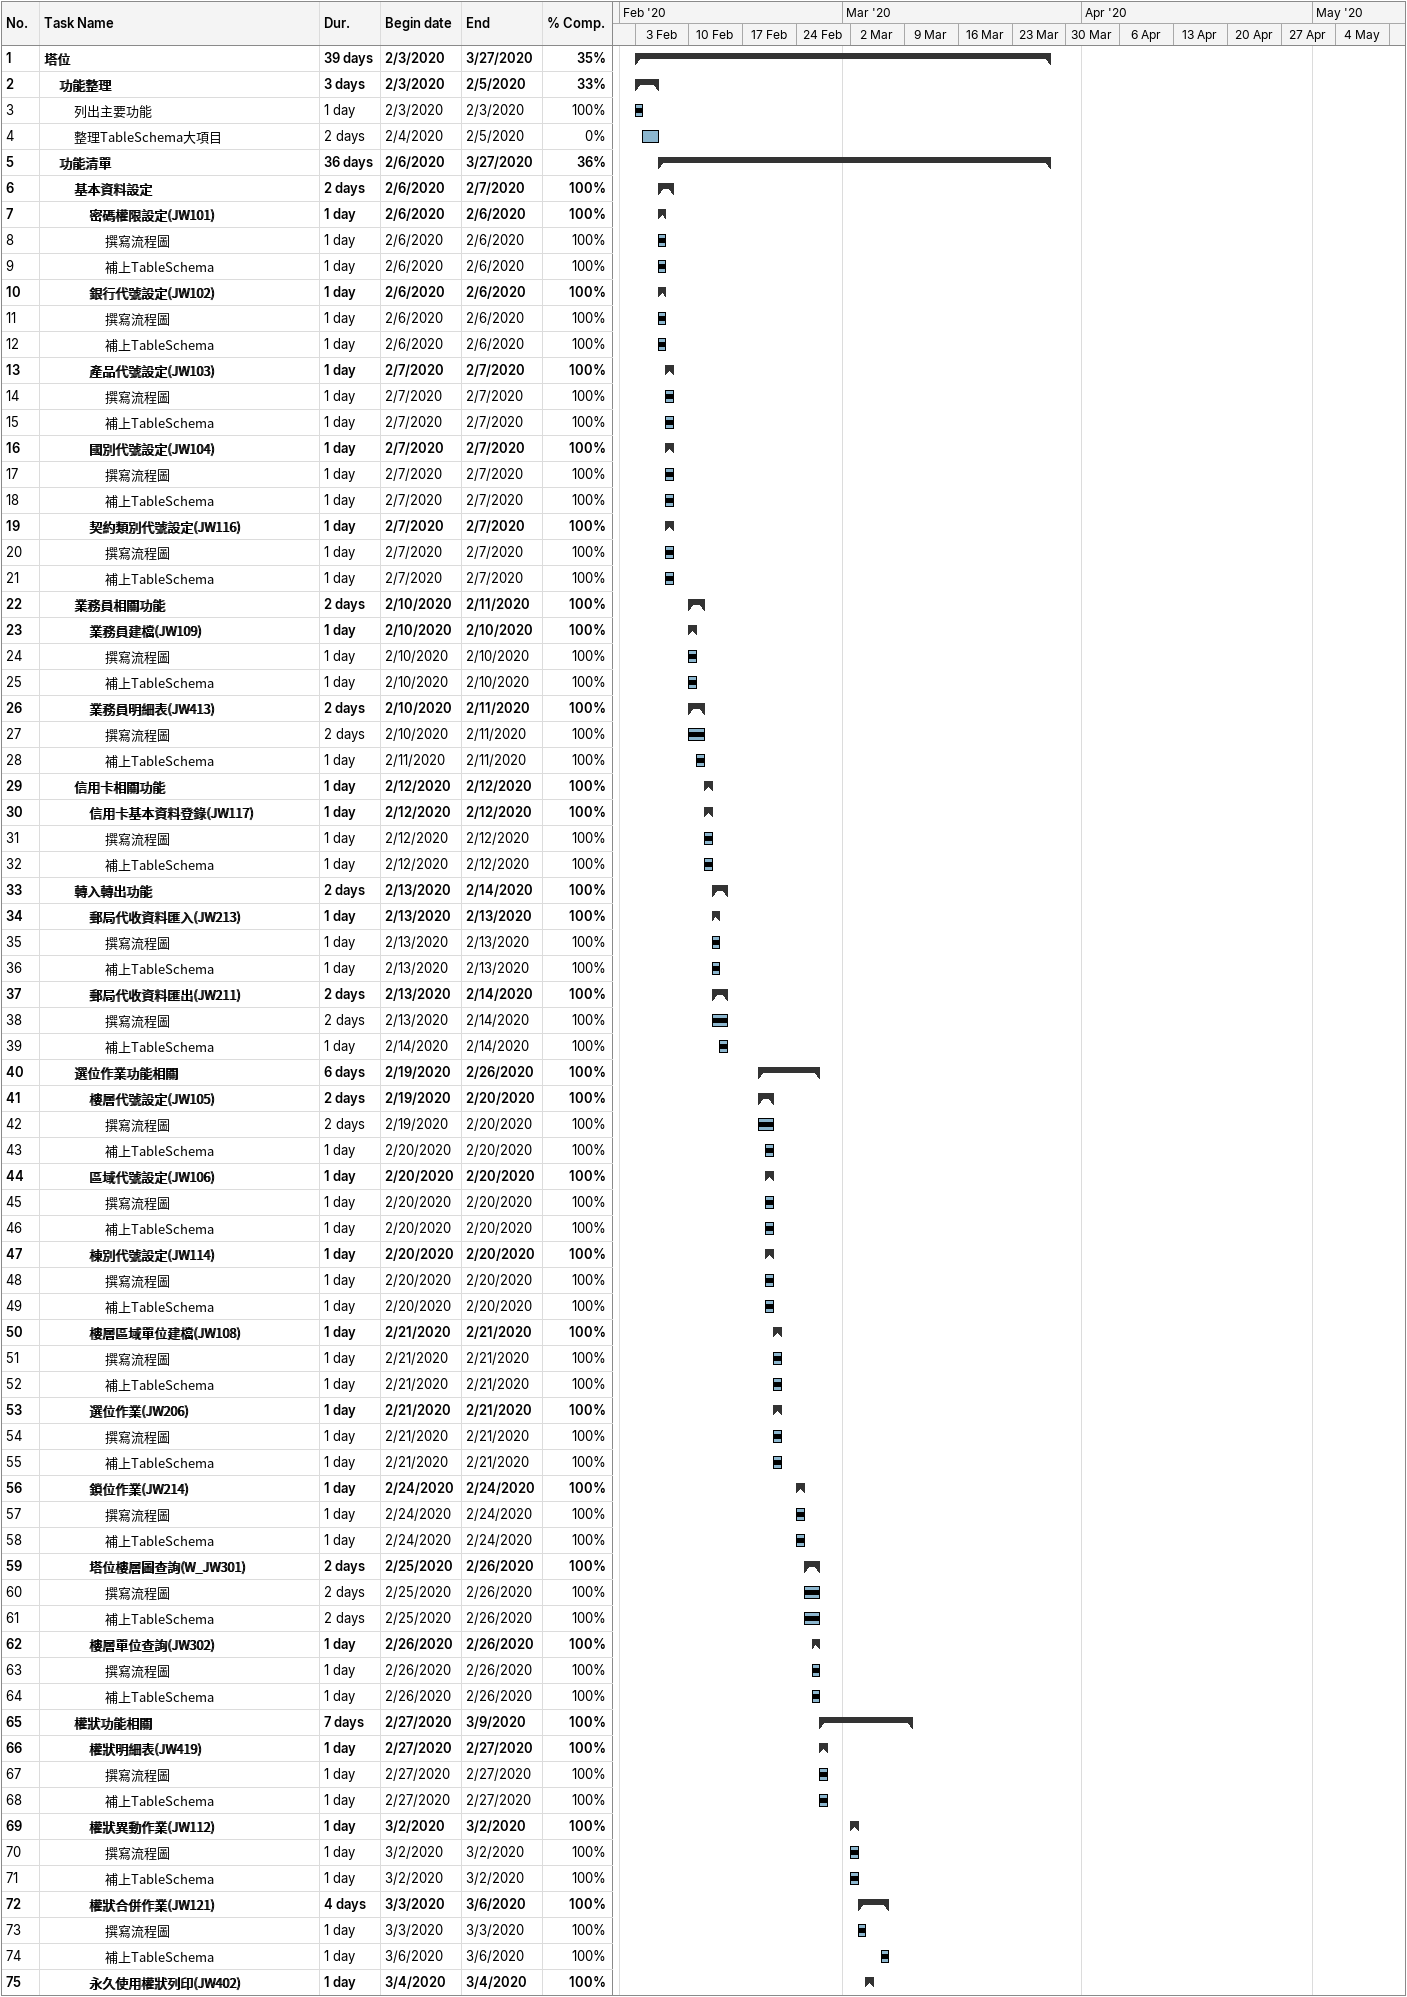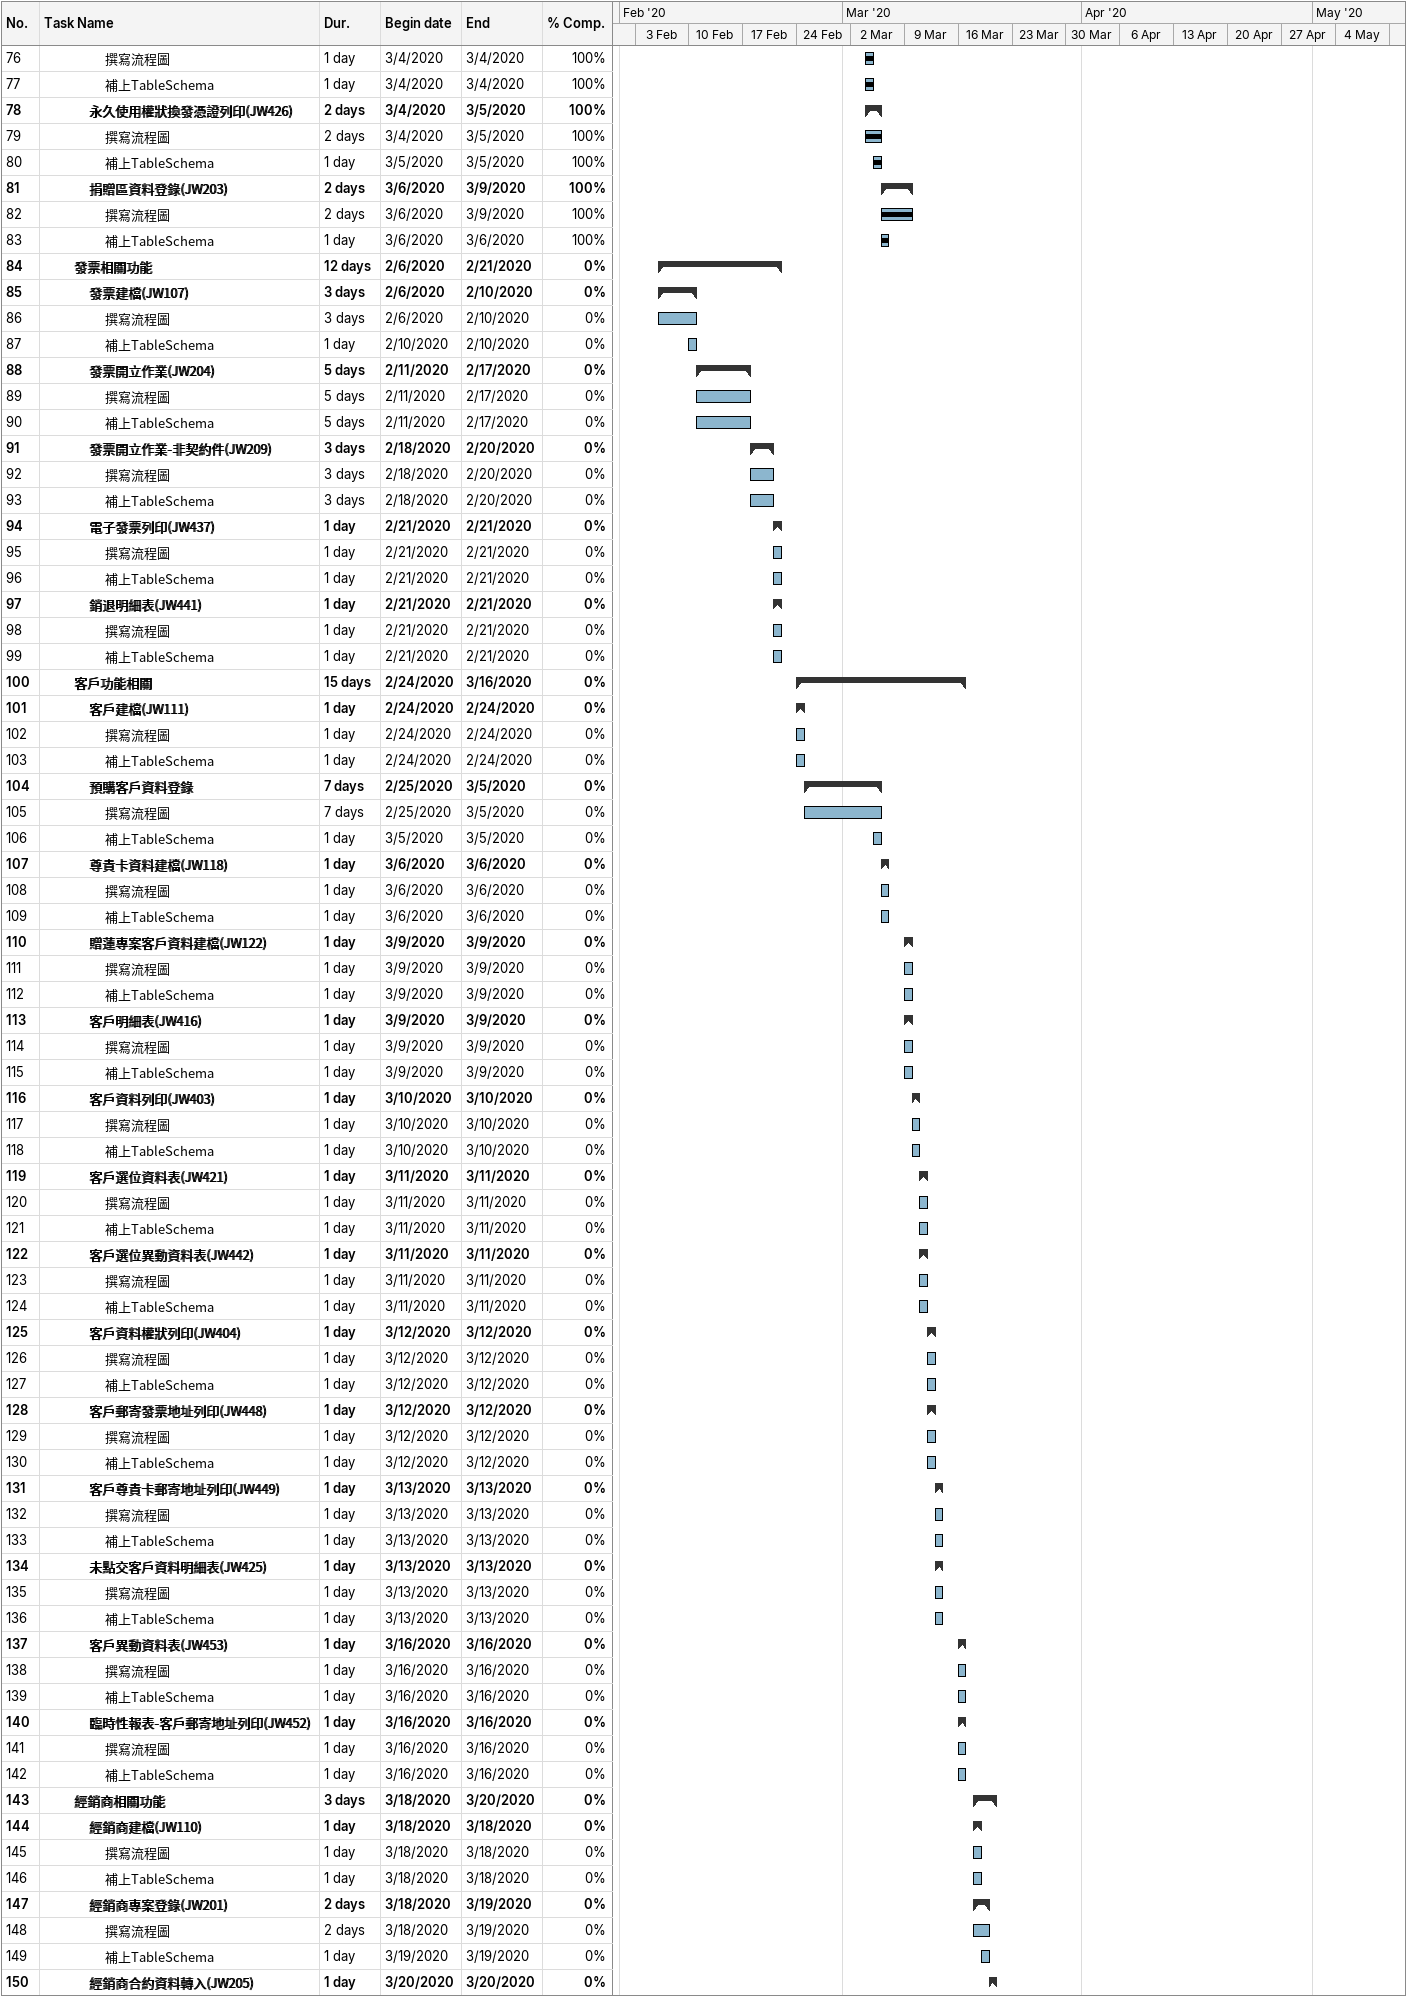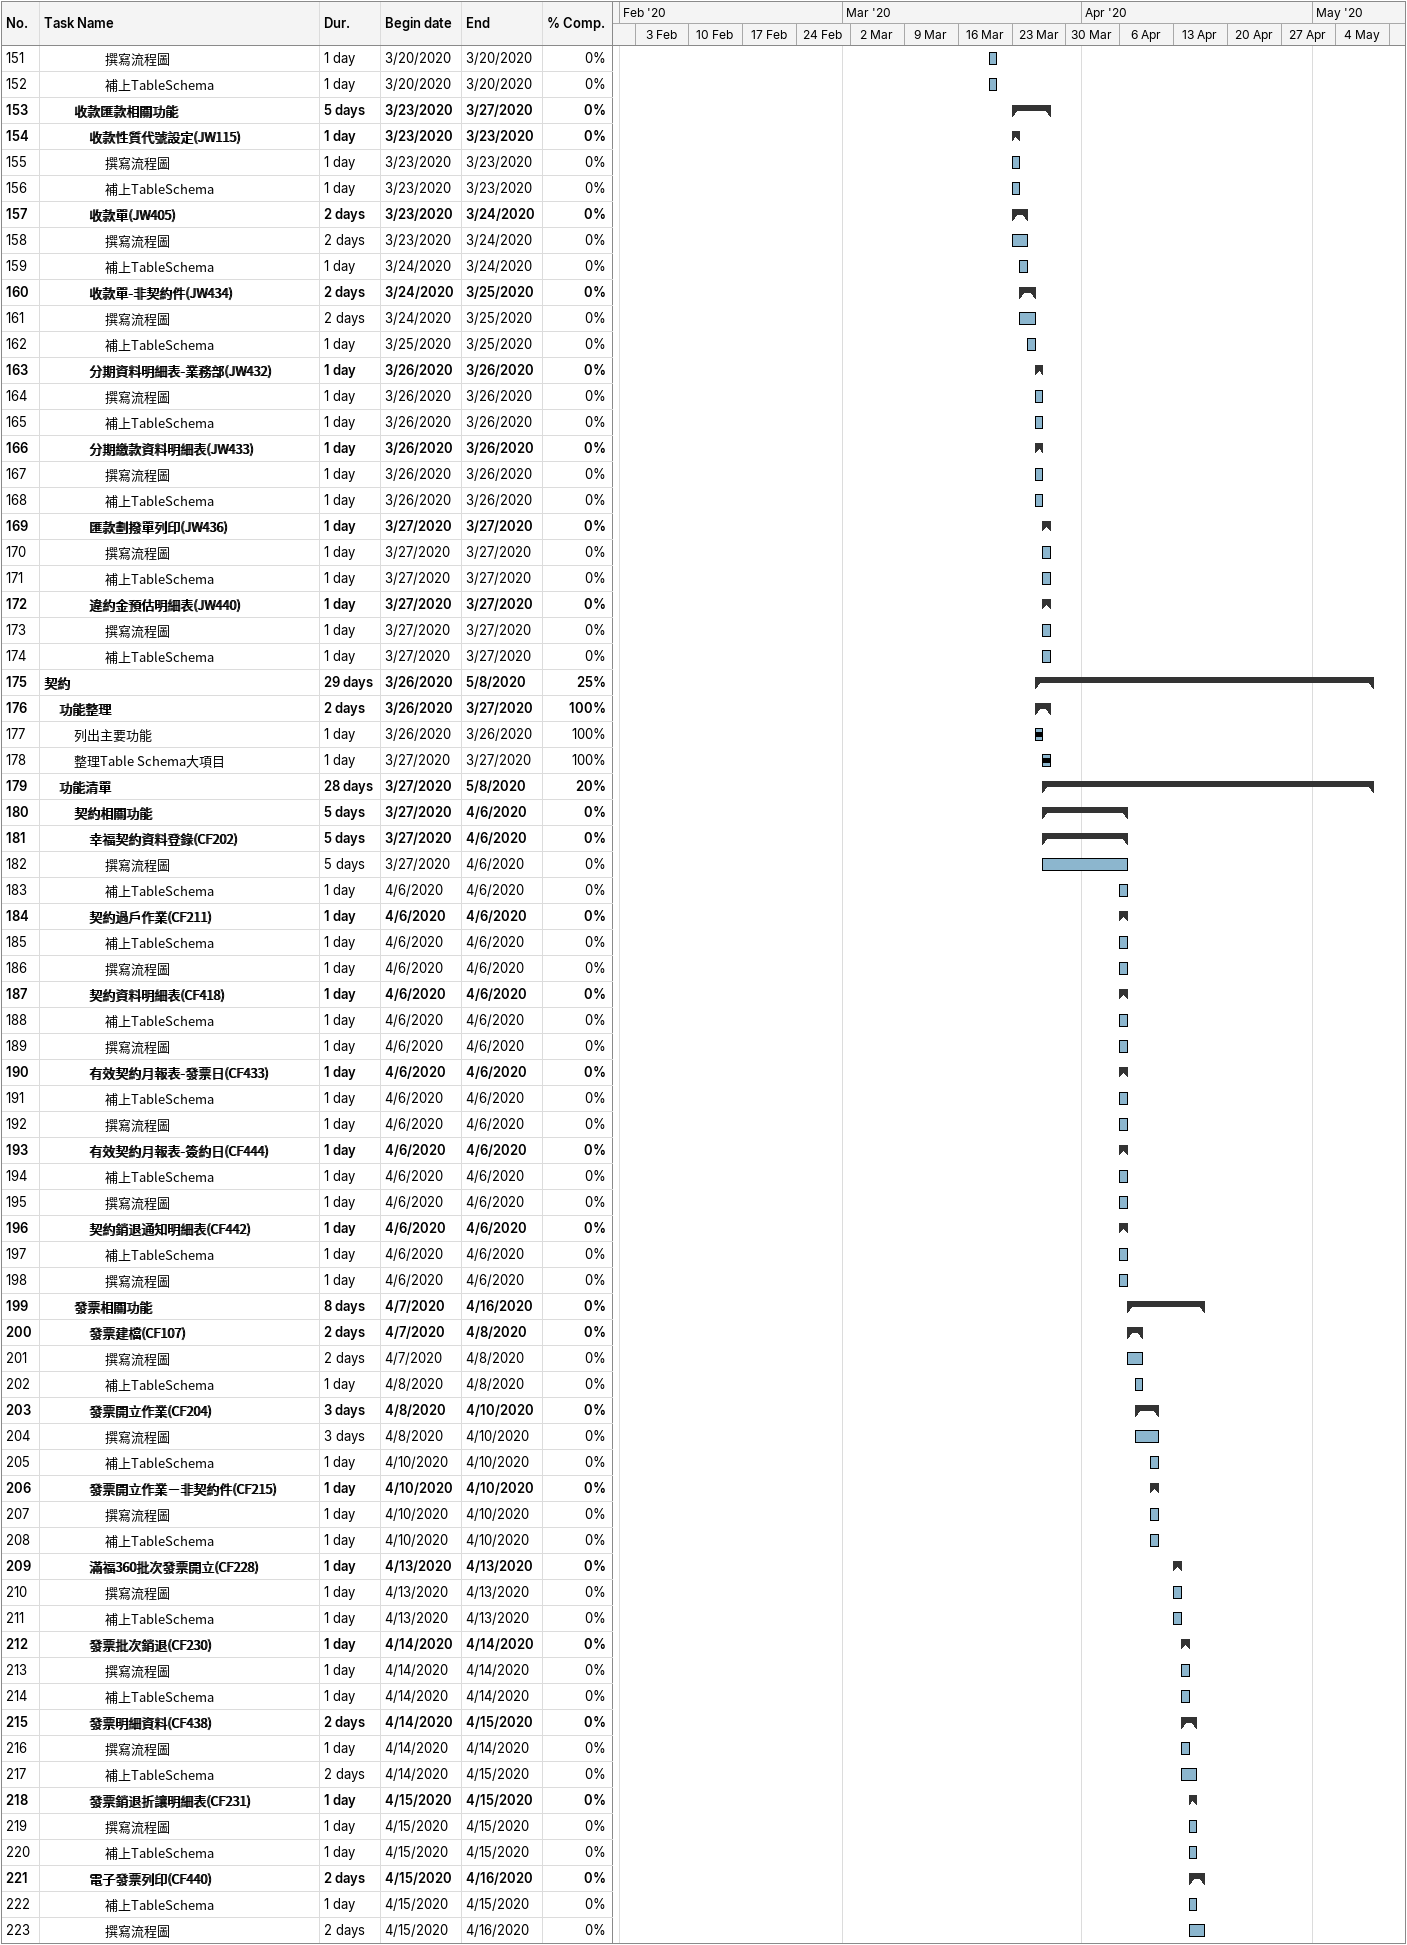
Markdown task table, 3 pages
| ID | Level | Task | Duration | Start | Finish | % complete |
|---|---|---|---|---|---|---|
| 1 | 1 | **塔位** | 39d | 2020-02-03 | 2020-03-27 | 35 |
| 2 | 2 | **功能整理** | 3d | 2020-02-03 | 2020-02-05 | 33 |
| 3 | 3 | 列出主要功能 | 1d | 2020-02-03 | 2020-02-03 | 100 |
| 4 | 3 | 整理TableSchema大項目 | 2d | 2020-02-04 | 2020-02-05 | 0 |
| 5 | 2 | **功能清單** | 36d | 2020-02-06 | 2020-03-27 | 36 |
| 6 | 3 | **基本資料設定** | 2d | 2020-02-06 | 2020-02-07 | 100 |
| 7 | 4 | **密碼權限設定(JW101)** | 1d | 2020-02-06 | 2020-02-06 | 100 |
| 8 | 5 | 撰寫流程圖 | 1d | 2020-02-06 | 2020-02-06 | 100 |
| 9 | 5 | 補上TableSchema | 1d | 2020-02-06 | 2020-02-06 | 100 |
| 10 | 4 | **銀行代號設定(JW102)** | 1d | 2020-02-06 | 2020-02-06 | 100 |
| 11 | 5 | 撰寫流程圖 | 1d | 2020-02-06 | 2020-02-06 | 100 |
| 12 | 5 | 補上TableSchema | 1d | 2020-02-06 | 2020-02-06 | 100 |
| 13 | 4 | **產品代號設定(JW103)** | 1d | 2020-02-07 | 2020-02-07 | 100 |
| 14 | 5 | 撰寫流程圖 | 1d | 2020-02-07 | 2020-02-07 | 100 |
| 15 | 5 | 補上TableSchema | 1d | 2020-02-07 | 2020-02-07 | 100 |
| 16 | 4 | **國別代號設定(JW104)** | 1d | 2020-02-07 | 2020-02-07 | 100 |
| 17 | 5 | 撰寫流程圖 | 1d | 2020-02-07 | 2020-02-07 | 100 |
| 18 | 5 | 補上TableSchema | 1d | 2020-02-07 | 2020-02-07 | 100 |
| 19 | 4 | **契約類別代號設定(JW116)** | 1d | 2020-02-07 | 2020-02-07 | 100 |
| 20 | 5 | 撰寫流程圖 | 1d | 2020-02-07 | 2020-02-07 | 100 |
| 21 | 5 | 補上TableSchema | 1d | 2020-02-07 | 2020-02-07 | 100 |
| 22 | 3 | **業務員相關功能** | 2d | 2020-02-10 | 2020-02-11 | 100 |
| 23 | 4 | **業務員建檔(JW109)** | 1d | 2020-02-10 | 2020-02-10 | 100 |
| 24 | 5 | 撰寫流程圖 | 1d | 2020-02-10 | 2020-02-10 | 100 |
| 25 | 5 | 補上TableSchema | 1d | 2020-02-10 | 2020-02-10 | 100 |
| 26 | 4 | **業務員明細表(JW413)** | 2d | 2020-02-10 | 2020-02-11 | 100 |
| 27 | 5 | 撰寫流程圖 | 2d | 2020-02-10 | 2020-02-11 | 100 |
| 28 | 5 | 補上TableSchema | 1d | 2020-02-11 | 2020-02-11 | 100 |
| 29 | 3 | **信用卡相關功能** | 1d | 2020-02-12 | 2020-02-12 | 100 |
| 30 | 4 | **信用卡基本資料登錄(JW117)** | 1d | 2020-02-12 | 2020-02-12 | 100 |
| 31 | 5 | 撰寫流程圖 | 1d | 2020-02-12 | 2020-02-12 | 100 |
| 32 | 5 | 補上TableSchema | 1d | 2020-02-12 | 2020-02-12 | 100 |
| 33 | 3 | **轉入轉出功能** | 2d | 2020-02-13 | 2020-02-14 | 100 |
| 34 | 4 | **郵局代收資料匯入(JW213)** | 1d | 2020-02-13 | 2020-02-13 | 100 |
| 35 | 5 | 撰寫流程圖 | 1d | 2020-02-13 | 2020-02-13 | 100 |
| 36 | 5 | 補上TableSchema | 1d | 2020-02-13 | 2020-02-13 | 100 |
| 37 | 4 | **郵局代收資料匯出(JW211)** | 2d | 2020-02-13 | 2020-02-14 | 100 |
| 38 | 5 | 撰寫流程圖 | 2d | 2020-02-13 | 2020-02-14 | 100 |
| 39 | 5 | 補上TableSchema | 1d | 2020-02-14 | 2020-02-14 | 100 |
| 40 | 3 | **選位作業功能相關** | 6d | 2020-02-19 | 2020-02-26 | 100 |
| 41 | 4 | **樓層代號設定(JW105)** | 2d | 2020-02-19 | 2020-02-20 | 100 |
| 42 | 5 | 撰寫流程圖 | 2d | 2020-02-19 | 2020-02-20 | 100 |
| 43 | 5 | 補上TableSchema | 1d | 2020-02-20 | 2020-02-20 | 100 |
| 44 | 4 | **區域代號設定(JW106)** | 1d | 2020-02-20 | 2020-02-20 | 100 |
| 45 | 5 | 撰寫流程圖 | 1d | 2020-02-20 | 2020-02-20 | 100 |
| 46 | 5 | 補上TableSchema | 1d | 2020-02-20 | 2020-02-20 | 100 |
| 47 | 4 | **棟別代號設定(JW114)** | 1d | 2020-02-20 | 2020-02-20 | 100 |
| 48 | 5 | 撰寫流程圖 | 1d | 2020-02-20 | 2020-02-20 | 100 |
| 49 | 5 | 補上TableSchema | 1d | 2020-02-20 | 2020-02-20 | 100 |
| 50 | 4 | **樓層區域單位建檔(JW108)** | 1d | 2020-02-21 | 2020-02-21 | 100 |
| 51 | 5 | 撰寫流程圖 | 1d | 2020-02-21 | 2020-02-21 | 100 |
| 52 | 5 | 補上TableSchema | 1d | 2020-02-21 | 2020-02-21 | 100 |
| 53 | 4 | **選位作業(JW206)** | 1d | 2020-02-21 | 2020-02-21 | 100 |
| 54 | 5 | 撰寫流程圖 | 1d | 2020-02-21 | 2020-02-21 | 100 |
| 55 | 5 | 補上TableSchema | 1d | 2020-02-21 | 2020-02-21 | 100 |
| 56 | 4 | **鎖位作業(JW214)** | 1d | 2020-02-24 | 2020-02-24 | 100 |
| 57 | 5 | 撰寫流程圖 | 1d | 2020-02-24 | 2020-02-24 | 100 |
| 58 | 5 | 補上TableSchema | 1d | 2020-02-24 | 2020-02-24 | 100 |
| 59 | 4 | **塔位樓層圖查詢(W_JW301)** | 2d | 2020-02-25 | 2020-02-26 | 100 |
| 60 | 5 | 撰寫流程圖 | 2d | 2020-02-25 | 2020-02-26 | 100 |
| 61 | 5 | 補上TableSchema | 2d | 2020-02-25 | 2020-02-26 | 100 |
| 62 | 4 | **樓層單位查詢(JW302)** | 1d | 2020-02-26 | 2020-02-26 | 100 |
| 63 | 5 | 撰寫流程圖 | 1d | 2020-02-26 | 2020-02-26 | 100 |
| 64 | 5 | 補上TableSchema | 1d | 2020-02-26 | 2020-02-26 | 100 |
| 65 | 3 | **權狀功能相關** | 7d | 2020-02-27 | 2020-03-09 | 100 |
| 66 | 4 | **權狀明細表(JW419)** | 1d | 2020-02-27 | 2020-02-27 | 100 |
| 67 | 5 | 撰寫流程圖 | 1d | 2020-02-27 | 2020-02-27 | 100 |
| 68 | 5 | 補上TableSchema | 1d | 2020-02-27 | 2020-02-27 | 100 |
| 69 | 4 | **權狀異動作業(JW112)** | 1d | 2020-03-02 | 2020-03-02 | 100 |
| 70 | 5 | 撰寫流程圖 | 1d | 2020-03-02 | 2020-03-02 | 100 |
| 71 | 5 | 補上TableSchema | 1d | 2020-03-02 | 2020-03-02 | 100 |
| 72 | 4 | **權狀合併作業(JW121)** | 4d | 2020-03-03 | 2020-03-06 | 100 |
| 73 | 5 | 撰寫流程圖 | 1d | 2020-03-03 | 2020-03-03 | 100 |
| 74 | 5 | 補上TableSchema | 1d | 2020-03-06 | 2020-03-06 | 100 |
| 75 | 4 | **永久使用權狀列印(JW402)** | 1d | 2020-03-04 | 2020-03-04 | 100 |
| 76 | 5 | 撰寫流程圖 | 1d | 2020-03-04 | 2020-03-04 | 100 |
| 77 | 5 | 補上TableSchema | 1d | 2020-03-04 | 2020-03-04 | 100 |
| 78 | 4 | **永久使用權狀換發憑證列印(JW426)** | 2d | 2020-03-04 | 2020-03-05 | 100 |
| 79 | 5 | 撰寫流程圖 | 2d | 2020-03-04 | 2020-03-05 | 100 |
| 80 | 5 | 補上TableSchema | 1d | 2020-03-05 | 2020-03-05 | 100 |
| 81 | 4 | **捐贈區資料登錄(JW203)** | 2d | 2020-03-06 | 2020-03-09 | 100 |
| 82 | 5 | 撰寫流程圖 | 2d | 2020-03-06 | 2020-03-09 | 100 |
| 83 | 5 | 補上TableSchema | 1d | 2020-03-06 | 2020-03-06 | 100 |
| 84 | 3 | **發票相關功能** | 12d | 2020-02-06 | 2020-02-21 | 0 |
| 85 | 4 | **發票建檔(JW107)** | 3d | 2020-02-06 | 2020-02-10 | 0 |
| 86 | 5 | 撰寫流程圖 | 3d | 2020-02-06 | 2020-02-10 | 0 |
| 87 | 5 | 補上TableSchema | 1d | 2020-02-10 | 2020-02-10 | 0 |
| 88 | 4 | **發票開立作業(JW204)** | 5d | 2020-02-11 | 2020-02-17 | 0 |
| 89 | 5 | 撰寫流程圖 | 5d | 2020-02-11 | 2020-02-17 | 0 |
| 90 | 5 | 補上TableSchema | 5d | 2020-02-11 | 2020-02-17 | 0 |
| 91 | 4 | **發票開立作業-非契約件(JW209)** | 3d | 2020-02-18 | 2020-02-20 | 0 |
| 92 | 5 | 撰寫流程圖 | 3d | 2020-02-18 | 2020-02-20 | 0 |
| 93 | 5 | 補上TableSchema | 3d | 2020-02-18 | 2020-02-20 | 0 |
| 94 | 4 | **電子發票列印(JW437)** | 1d | 2020-02-21 | 2020-02-21 | 0 |
| 95 | 5 | 撰寫流程圖 | 1d | 2020-02-21 | 2020-02-21 | 0 |
| 96 | 5 | 補上TableSchema | 1d | 2020-02-21 | 2020-02-21 | 0 |
| 97 | 4 | **銷退明細表(JW441)** | 1d | 2020-02-21 | 2020-02-21 | 0 |
| 98 | 5 | 撰寫流程圖 | 1d | 2020-02-21 | 2020-02-21 | 0 |
| 99 | 5 | 補上TableSchema | 1d | 2020-02-21 | 2020-02-21 | 0 |
| 100 | 3 | **客戶功能相關** | 15d | 2020-02-24 | 2020-03-16 | 0 |
| 101 | 4 | **客戶建檔(JW111)** | 1d | 2020-02-24 | 2020-02-24 | 0 |
| 102 | 5 | 撰寫流程圖 | 1d | 2020-02-24 | 2020-02-24 | 0 |
| 103 | 5 | 補上TableSchema | 1d | 2020-02-24 | 2020-02-24 | 0 |
| 104 | 4 | **預購客戶資料登錄** | 7d | 2020-02-25 | 2020-03-05 | 0 |
| 105 | 5 | 撰寫流程圖 | 7d | 2020-02-25 | 2020-03-05 | 0 |
| 106 | 5 | 補上TableSchema | 1d | 2020-03-05 | 2020-03-05 | 0 |
| 107 | 4 | **尊貴卡資料建檔(JW118)** | 1d | 2020-03-06 | 2020-03-06 | 0 |
| 108 | 5 | 撰寫流程圖 | 1d | 2020-03-06 | 2020-03-06 | 0 |
| 109 | 5 | 補上TableSchema | 1d | 2020-03-06 | 2020-03-06 | 0 |
| 110 | 4 | **贈蓮專案客戶資料建檔(JW122)** | 1d | 2020-03-09 | 2020-03-09 | 0 |
| 111 | 5 | 撰寫流程圖 | 1d | 2020-03-09 | 2020-03-09 | 0 |
| 112 | 5 | 補上TableSchema | 1d | 2020-03-09 | 2020-03-09 | 0 |
| 113 | 4 | **客戶明細表(JW416)** | 1d | 2020-03-09 | 2020-03-09 | 0 |
| 114 | 5 | 撰寫流程圖 | 1d | 2020-03-09 | 2020-03-09 | 0 |
| 115 | 5 | 補上TableSchema | 1d | 2020-03-09 | 2020-03-09 | 0 |
| 116 | 4 | **客戶資料列印(JW403)** | 1d | 2020-03-10 | 2020-03-10 | 0 |
| 117 | 5 | 撰寫流程圖 | 1d | 2020-03-10 | 2020-03-10 | 0 |
| 118 | 5 | 補上TableSchema | 1d | 2020-03-10 | 2020-03-10 | 0 |
| 119 | 4 | **客戶選位資料表(JW421)** | 1d | 2020-03-11 | 2020-03-11 | 0 |
| 120 | 5 | 撰寫流程圖 | 1d | 2020-03-11 | 2020-03-11 | 0 |
| 121 | 5 | 補上TableSchema | 1d | 2020-03-11 | 2020-03-11 | 0 |
| 122 | 4 | **客戶選位異動資料表(JW442)** | 1d | 2020-03-11 | 2020-03-11 | 0 |
| 123 | 5 | 撰寫流程圖 | 1d | 2020-03-11 | 2020-03-11 | 0 |
| 124 | 5 | 補上TableSchema | 1d | 2020-03-11 | 2020-03-11 | 0 |
| 125 | 4 | **客戶資料權狀列印(JW404)** | 1d | 2020-03-12 | 2020-03-12 | 0 |
| 126 | 5 | 撰寫流程圖 | 1d | 2020-03-12 | 2020-03-12 | 0 |
| 127 | 5 | 補上TableSchema | 1d | 2020-03-12 | 2020-03-12 | 0 |
| 128 | 4 | **客戶郵寄發票地址列印(JW448)** | 1d | 2020-03-12 | 2020-03-12 | 0 |
| 129 | 5 | 撰寫流程圖 | 1d | 2020-03-12 | 2020-03-12 | 0 |
| 130 | 5 | 補上TableSchema | 1d | 2020-03-12 | 2020-03-12 | 0 |
| 131 | 4 | **客戶尊貴卡郵寄地址列印(JW449)** | 1d | 2020-03-13 | 2020-03-13 | 0 |
| 132 | 5 | 撰寫流程圖 | 1d | 2020-03-13 | 2020-03-13 | 0 |
| 133 | 5 | 補上TableSchema | 1d | 2020-03-13 | 2020-03-13 | 0 |
| 134 | 4 | **未點交客戶資料明細表(JW425)** | 1d | 2020-03-13 | 2020-03-13 | 0 |
| 135 | 5 | 撰寫流程圖 | 1d | 2020-03-13 | 2020-03-13 | 0 |
| 136 | 5 | 補上TableSchema | 1d | 2020-03-13 | 2020-03-13 | 0 |
| 137 | 4 | **客戶異動資料表(JW453)** | 1d | 2020-03-16 | 2020-03-16 | 0 |
| 138 | 5 | 撰寫流程圖 | 1d | 2020-03-16 | 2020-03-16 | 0 |
| 139 | 5 | 補上TableSchema | 1d | 2020-03-16 | 2020-03-16 | 0 |
| 140 | 4 | **臨時性報表-客戶郵寄地址列印(JW452)** | 1d | 2020-03-16 | 2020-03-16 | 0 |
| 141 | 5 | 撰寫流程圖 | 1d | 2020-03-16 | 2020-03-16 | 0 |
| 142 | 5 | 補上TableSchema | 1d | 2020-03-16 | 2020-03-16 | 0 |
| 143 | 3 | **經銷商相關功能** | 3d | 2020-03-18 | 2020-03-20 | 0 |
| 144 | 4 | **經銷商建檔(JW110)** | 1d | 2020-03-18 | 2020-03-18 | 0 |
| 145 | 5 | 撰寫流程圖 | 1d | 2020-03-18 | 2020-03-18 | 0 |
| 146 | 5 | 補上TableSchema | 1d | 2020-03-18 | 2020-03-18 | 0 |
| 147 | 4 | **經銷商專案登錄(JW201)** | 2d | 2020-03-18 | 2020-03-19 | 0 |
| 148 | 5 | 撰寫流程圖 | 2d | 2020-03-18 | 2020-03-19 | 0 |
| 149 | 5 | 補上TableSchema | 1d | 2020-03-19 | 2020-03-19 | 0 |
| 150 | 4 | **經銷商合約資料轉入(JW205)** | 1d | 2020-03-20 | 2020-03-20 | 0 |
| 151 | 5 | 撰寫流程圖 | 1d | 2020-03-20 | 2020-03-20 | 0 |
| 152 | 5 | 補上TableSchema | 1d | 2020-03-20 | 2020-03-20 | 0 |
| 153 | 3 | **收款匯款相關功能** | 5d | 2020-03-23 | 2020-03-27 | 0 |
| 154 | 4 | **收款性質代號設定(JW115)** | 1d | 2020-03-23 | 2020-03-23 | 0 |
| 155 | 5 | 撰寫流程圖 | 1d | 2020-03-23 | 2020-03-23 | 0 |
| 156 | 5 | 補上TableSchema | 1d | 2020-03-23 | 2020-03-23 | 0 |
| 157 | 4 | **收款單(JW405)** | 2d | 2020-03-23 | 2020-03-24 | 0 |
| 158 | 5 | 撰寫流程圖 | 2d | 2020-03-23 | 2020-03-24 | 0 |
| 159 | 5 | 補上TableSchema | 1d | 2020-03-24 | 2020-03-24 | 0 |
| 160 | 4 | **收款單-非契約件(JW434)** | 2d | 2020-03-24 | 2020-03-25 | 0 |
| 161 | 5 | 撰寫流程圖 | 2d | 2020-03-24 | 2020-03-25 | 0 |
| 162 | 5 | 補上TableSchema | 1d | 2020-03-25 | 2020-03-25 | 0 |
| 163 | 4 | **分期資料明細表-業務部(JW432)** | 1d | 2020-03-26 | 2020-03-26 | 0 |
| 164 | 5 | 撰寫流程圖 | 1d | 2020-03-26 | 2020-03-26 | 0 |
| 165 | 5 | 補上TableSchema | 1d | 2020-03-26 | 2020-03-26 | 0 |
| 166 | 4 | **分期繳款資料明細表(JW433)** | 1d | 2020-03-26 | 2020-03-26 | 0 |
| 167 | 5 | 撰寫流程圖 | 1d | 2020-03-26 | 2020-03-26 | 0 |
| 168 | 5 | 補上TableSchema | 1d | 2020-03-26 | 2020-03-26 | 0 |
| 169 | 4 | **匯款劃撥單列印(JW436)** | 1d | 2020-03-27 | 2020-03-27 | 0 |
| 170 | 5 | 撰寫流程圖 | 1d | 2020-03-27 | 2020-03-27 | 0 |
| 171 | 5 | 補上TableSchema | 1d | 2020-03-27 | 2020-03-27 | 0 |
| 172 | 4 | **違約金預估明細表(JW440)** | 1d | 2020-03-27 | 2020-03-27 | 0 |
| 173 | 5 | 撰寫流程圖 | 1d | 2020-03-27 | 2020-03-27 | 0 |
| 174 | 5 | 補上TableSchema | 1d | 2020-03-27 | 2020-03-27 | 0 |
| 175 | 1 | **契約** | 29d | 2020-03-26 | 2020-05-08 | 25 |
| 176 | 2 | **功能整理** | 2d | 2020-03-26 | 2020-03-27 | 100 |
| 177 | 3 | 列出主要功能 | 1d | 2020-03-26 | 2020-03-26 | 100 |
| 178 | 3 | 整理Table Schema大項目 | 1d | 2020-03-27 | 2020-03-27 | 100 |
| 179 | 2 | **功能清單** | 28d | 2020-03-27 | 2020-05-08 | 20 |
| 180 | 3 | **契約相關功能** | 5d | 2020-03-27 | 2020-04-06 | 0 |
| 181 | 4 | **幸福契約資料登錄(CF202)** | 5d | 2020-03-27 | 2020-04-06 | 0 |
| 182 | 5 | 撰寫流程圖 | 5d | 2020-03-27 | 2020-04-06 | 0 |
| 183 | 5 | 補上TableSchema | 1d | 2020-04-06 | 2020-04-06 | 0 |
| 184 | 4 | **契約過戶作業(CF211)** | 1d | 2020-04-06 | 2020-04-06 | 0 |
| 185 | 5 | 補上TableSchema | 1d | 2020-04-06 | 2020-04-06 | 0 |
| 186 | 5 | 撰寫流程圖 | 1d | 2020-04-06 | 2020-04-06 | 0 |
| 187 | 4 | **契約資料明細表(CF418)** | 1d | 2020-04-06 | 2020-04-06 | 0 |
| 188 | 5 | 補上TableSchema | 1d | 2020-04-06 | 2020-04-06 | 0 |
| 189 | 5 | 撰寫流程圖 | 1d | 2020-04-06 | 2020-04-06 | 0 |
| 190 | 4 | **有效契約月報表-發票日(CF433)** | 1d | 2020-04-06 | 2020-04-06 | 0 |
| 191 | 5 | 補上TableSchema | 1d | 2020-04-06 | 2020-04-06 | 0 |
| 192 | 5 | 撰寫流程圖 | 1d | 2020-04-06 | 2020-04-06 | 0 |
| 193 | 4 | **有效契約月報表-簽約日(CF444)** | 1d | 2020-04-06 | 2020-04-06 | 0 |
| 194 | 5 | 補上TableSchema | 1d | 2020-04-06 | 2020-04-06 | 0 |
| 195 | 5 | 撰寫流程圖 | 1d | 2020-04-06 | 2020-04-06 | 0 |
| 196 | 4 | **契約銷退通知明細表(CF442)** | 1d | 2020-04-06 | 2020-04-06 | 0 |
| 197 | 5 | 補上TableSchema | 1d | 2020-04-06 | 2020-04-06 | 0 |
| 198 | 5 | 撰寫流程圖 | 1d | 2020-04-06 | 2020-04-06 | 0 |
| 199 | 3 | **發票相關功能** | 8d | 2020-04-07 | 2020-04-16 | 0 |
| 200 | 4 | **發票建檔(CF107)** | 2d | 2020-04-07 | 2020-04-08 | 0 |
| 201 | 5 | 撰寫流程圖 | 2d | 2020-04-07 | 2020-04-08 | 0 |
| 202 | 5 | 補上TableSchema | 1d | 2020-04-08 | 2020-04-08 | 0 |
| 203 | 4 | **發票開立作業(CF204)** | 3d | 2020-04-08 | 2020-04-10 | 0 |
| 204 | 5 | 撰寫流程圖 | 3d | 2020-04-08 | 2020-04-10 | 0 |
| 205 | 5 | 補上TableSchema | 1d | 2020-04-10 | 2020-04-10 | 0 |
| 206 | 4 | **發票開立作業－非契約件(CF215)** | 1d | 2020-04-10 | 2020-04-10 | 0 |
| 207 | 5 | 撰寫流程圖 | 1d | 2020-04-10 | 2020-04-10 | 0 |
| 208 | 5 | 補上TableSchema | 1d | 2020-04-10 | 2020-04-10 | 0 |
| 209 | 4 | **滿福360批次發票開立(CF228)** | 1d | 2020-04-13 | 2020-04-13 | 0 |
| 210 | 5 | 撰寫流程圖 | 1d | 2020-04-13 | 2020-04-13 | 0 |
| 211 | 5 | 補上TableSchema | 1d | 2020-04-13 | 2020-04-13 | 0 |
| 212 | 4 | **發票批次銷退(CF230)** | 1d | 2020-04-14 | 2020-04-14 | 0 |
| 213 | 5 | 撰寫流程圖 | 1d | 2020-04-14 | 2020-04-14 | 0 |
| 214 | 5 | 補上TableSchema | 1d | 2020-04-14 | 2020-04-14 | 0 |
| 215 | 4 | **發票明細資料(CF438)** | 2d | 2020-04-14 | 2020-04-15 | 0 |
| 216 | 5 | 撰寫流程圖 | 1d | 2020-04-14 | 2020-04-14 | 0 |
| 217 | 5 | 補上TableSchema | 2d | 2020-04-14 | 2020-04-15 | 0 |
| 218 | 4 | **發票銷退折讓明細表(CF231)** | 1d | 2020-04-15 | 2020-04-15 | 0 |
| 219 | 5 | 撰寫流程圖 | 1d | 2020-04-15 | 2020-04-15 | 0 |
| 220 | 5 | 補上TableSchema | 1d | 2020-04-15 | 2020-04-15 | 0 |
| 221 | 4 | **電子發票列印(CF440)** | 2d | 2020-04-15 | 2020-04-16 | 0 |
| 222 | 5 | 補上TableSchema | 1d | 2020-04-15 | 2020-04-15 | 0 |
| 223 | 5 | 撰寫流程圖 | 2d | 2020-04-15 | 2020-04-16 | 0 |
